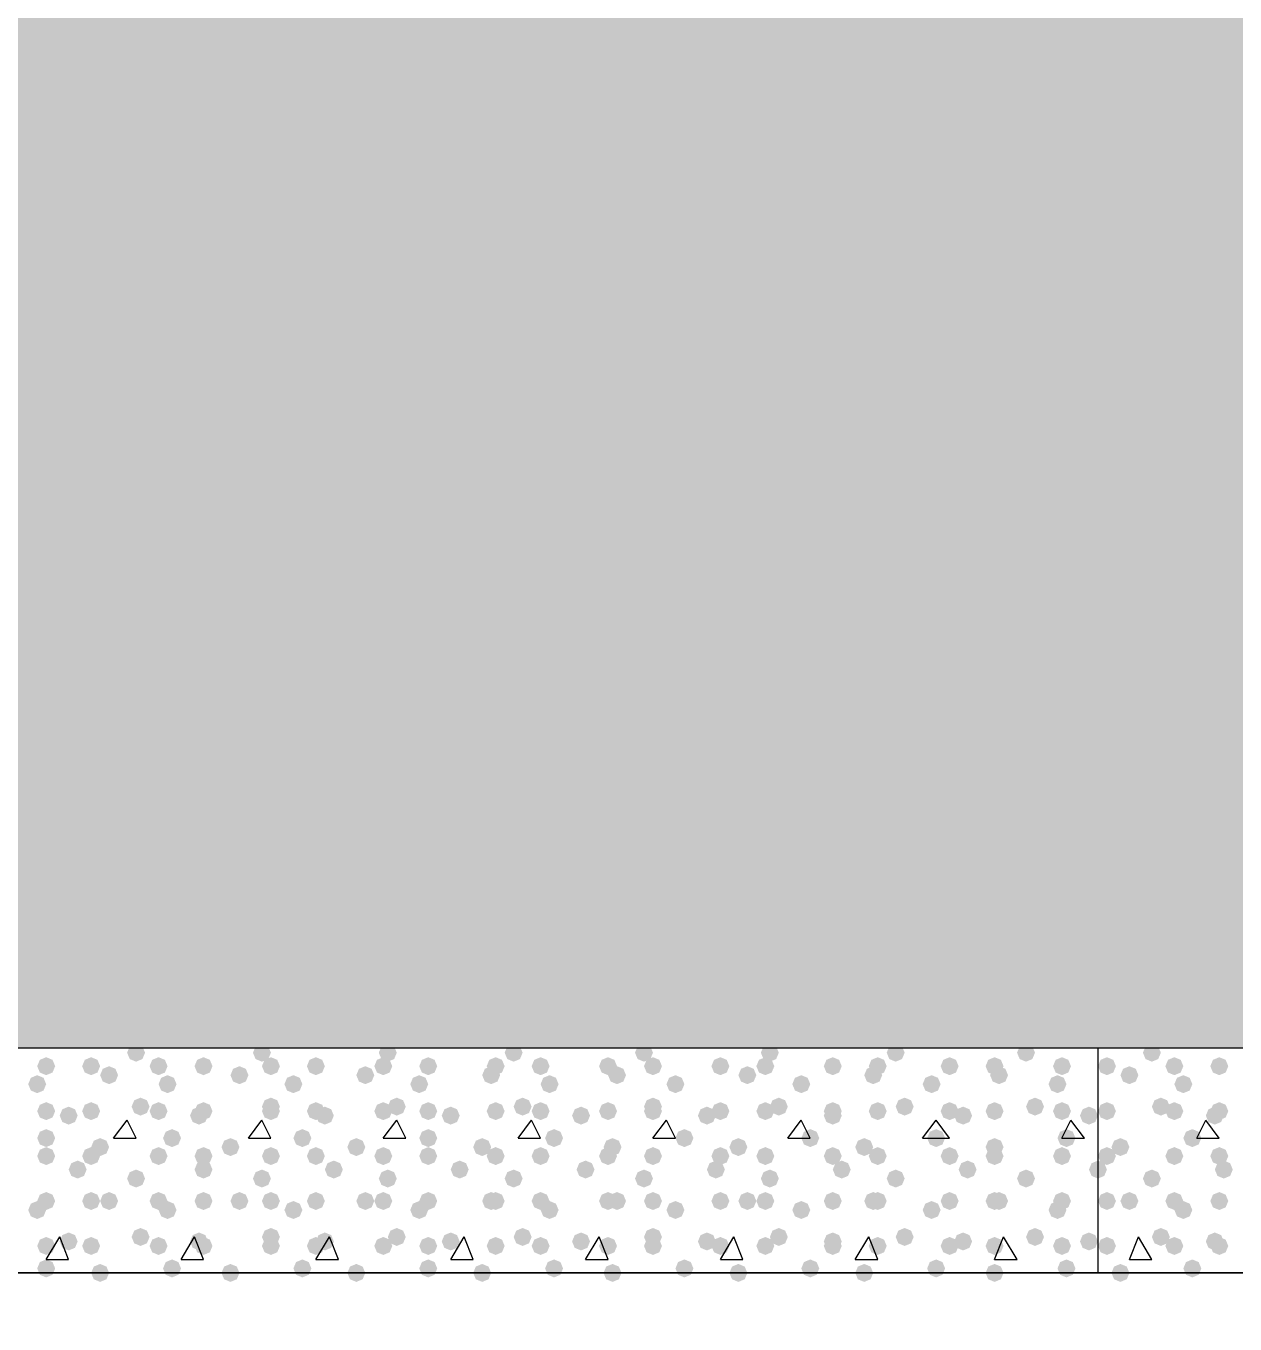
# Model space of a CAD drawing. Header units: millimetres. Extents: x 0 to 420, y 0 to 297.
# Drawn here: x 100.05 to 111.44, y 181.21 to 193.44 of the extents above; entities that cross this region are included whole.
import ezdxf

# ---------------------------------------------------------------- set-up
doc = ezdxf.new("R2010")
doc.units = ezdxf.units.MM
doc.layers.get('0').update_dxf_attribs({"linetype": 'CONTINUOUS'})

msp = doc.modelspace()

# ---------------------------------------------------------------- hatches: boundary and pattern name
at = {"true_color": 0x000008}
h = msp.add_hatch(color=0, dxfattribs=at)
h.paths.add_polyline_path([(194.902667, 202.861333), (33.528, 202.861333), (194.902667, 183.811333)], flags=0)
h.paths.add_polyline_path([(33.528, 202.861333), (194.902667, 183.811333), (33.528, 183.811333)], flags=0)
for points in [[(101.176667, 183.769), (101.151796, 183.709204), (101.092, 183.684333), (101.032204, 183.709204), (101.007333, 183.769), (101.032204, 183.828796), (101.092, 183.853667), (101.151796, 183.828796)], [(102.362, 183.769), (102.337129, 183.709204), (102.277333, 183.684333), (102.217538, 183.709204), (102.192667, 183.769), (102.217537, 183.828796), (102.277333, 183.853667), (102.337129, 183.828796)], [(103.547333, 183.769), (103.522463, 183.709204), (103.462667, 183.684333), (103.402871, 183.709204), (103.378, 183.769), (103.402871, 183.828796), (103.462667, 183.853667), (103.522462, 183.828796)], [(104.732667, 183.769), (104.707796, 183.709204), (104.648, 183.684333), (104.588204, 183.709204), (104.563333, 183.769), (104.588204, 183.828796), (104.648, 183.853667), (104.707796, 183.828796)], [(105.960333, 183.769), (105.935463, 183.709204), (105.875667, 183.684333), (105.815871, 183.709204), (105.791, 183.769), (105.815871, 183.828796), (105.875667, 183.853667), (105.935462, 183.828796)], [(107.145667, 183.769), (107.120796, 183.709204), (107.061, 183.684333), (107.001204, 183.709204), (106.976333, 183.769), (107.001204, 183.828796), (107.061, 183.853667), (107.120796, 183.828796)], [(108.331, 183.769), (108.306129, 183.709204), (108.246333, 183.684333), (108.186537, 183.709204), (108.161667, 183.769), (108.186537, 183.828796), (108.246333, 183.853667), (108.306129, 183.828796)], [(109.558667, 183.769), (109.533796, 183.709204), (109.474, 183.684333), (109.414204, 183.709204), (109.389333, 183.769), (109.414204, 183.828796), (109.474, 183.853667), (109.533796, 183.828796)], [(100.33, 183.642), (100.305129, 183.582204), (100.245333, 183.557333), (100.185538, 183.582204), (100.160667, 183.642), (100.185537, 183.701796), (100.245333, 183.726667), (100.305129, 183.701796)], [(100.753333, 183.642), (100.728463, 183.582204), (100.668667, 183.557333), (100.608871, 183.582204), (100.584, 183.642), (100.608871, 183.701796), (100.668667, 183.726667), (100.728462, 183.701796)], [(101.388333, 183.642), (101.363463, 183.582204), (101.303667, 183.557333), (101.243871, 183.582204), (101.219, 183.642), (101.243871, 183.701796), (101.303667, 183.726667), (101.363462, 183.701796)], [(101.811667, 183.642), (101.786796, 183.582204), (101.727, 183.557333), (101.667204, 183.582204), (101.642333, 183.642), (101.667204, 183.701796), (101.727, 183.726667), (101.786796, 183.701796)], [(102.446667, 183.642), (102.421796, 183.582204), (102.362, 183.557333), (102.302204, 183.582204), (102.277333, 183.642), (102.302204, 183.701796), (102.362, 183.726667), (102.421796, 183.701796)], [(102.87, 183.642), (102.845129, 183.582204), (102.785333, 183.557333), (102.725538, 183.582204), (102.700667, 183.642), (102.725537, 183.701796), (102.785333, 183.726667), (102.845129, 183.701796)], [(103.505, 183.642), (103.480129, 183.582204), (103.420333, 183.557333), (103.360538, 183.582204), (103.335667, 183.642), (103.360537, 183.701796), (103.420333, 183.726667), (103.480129, 183.701796)], [(103.928333, 183.642), (103.903463, 183.582204), (103.843667, 183.557333), (103.783871, 183.582204), (103.759, 183.642), (103.783871, 183.701796), (103.843667, 183.726667), (103.903462, 183.701796)], [(104.563333, 183.642), (104.538463, 183.582204), (104.478667, 183.557333), (104.418871, 183.582204), (104.394, 183.642), (104.418871, 183.701796), (104.478667, 183.726667), (104.538462, 183.701796)], [(104.986667, 183.642), (104.961796, 183.582204), (104.902, 183.557333), (104.842204, 183.582204), (104.817333, 183.642), (104.842204, 183.701796), (104.902, 183.726667), (104.961796, 183.701796)], [(105.621667, 183.642), (105.596796, 183.582204), (105.537, 183.557333), (105.477204, 183.582204), (105.452333, 183.642), (105.477204, 183.701796), (105.537, 183.726667), (105.596796, 183.701796)], [(106.045, 183.642), (106.020129, 183.582204), (105.960333, 183.557333), (105.900538, 183.582204), (105.875667, 183.642), (105.900537, 183.701796), (105.960333, 183.726667), (106.020129, 183.701796)], [(106.68, 183.642), (106.655129, 183.582204), (106.595333, 183.557333), (106.535538, 183.582204), (106.510667, 183.642), (106.535537, 183.701796), (106.595333, 183.726667), (106.655129, 183.701796)], [(107.103333, 183.642), (107.078463, 183.582204), (107.018667, 183.557333), (106.958871, 183.582204), (106.934, 183.642), (106.958871, 183.701796), (107.018667, 183.726667), (107.078462, 183.701796)], [(107.738333, 183.642), (107.713463, 183.582204), (107.653667, 183.557333), (107.593871, 183.582204), (107.569, 183.642), (107.593871, 183.701796), (107.653667, 183.726667), (107.713462, 183.701796)], [(108.161667, 183.642), (108.136796, 183.582204), (108.077, 183.557333), (108.017204, 183.582204), (107.992333, 183.642), (108.017204, 183.701796), (108.077, 183.726667), (108.136796, 183.701796)], [(108.839, 183.642), (108.814129, 183.582204), (108.754333, 183.557333), (108.694538, 183.582204), (108.669667, 183.642), (108.694537, 183.701796), (108.754333, 183.726667), (108.814129, 183.701796)], [(109.262333, 183.642), (109.237463, 183.582204), (109.177667, 183.557333), (109.117871, 183.582204), (109.093, 183.642), (109.117871, 183.701796), (109.177667, 183.726667), (109.237462, 183.701796)], [(109.897333, 183.642), (109.872463, 183.582204), (109.812667, 183.557333), (109.752871, 183.582204), (109.728, 183.642), (109.752871, 183.701796), (109.812667, 183.726667), (109.872462, 183.701796)], [(100.245333, 183.472667), (100.220463, 183.412871), (100.160667, 183.388), (100.100871, 183.412871), (100.076, 183.472667), (100.100871, 183.532462), (100.160667, 183.557333), (100.220462, 183.532463)], [(100.922667, 183.557333), (100.897796, 183.497537), (100.838, 183.472667), (100.778204, 183.497537), (100.753333, 183.557333), (100.778204, 183.617129), (100.838, 183.642), (100.897796, 183.617129)], [(101.473, 183.472667), (101.448129, 183.412871), (101.388333, 183.388), (101.328538, 183.412871), (101.303667, 183.472667), (101.328537, 183.532462), (101.388333, 183.557333), (101.448129, 183.532463)], [(102.150333, 183.557333), (102.125463, 183.497537), (102.065667, 183.472667), (102.005871, 183.497537), (101.981, 183.557333), (102.005871, 183.617129), (102.065667, 183.642), (102.125462, 183.617129)], [(102.658333, 183.472667), (102.633463, 183.412871), (102.573667, 183.388), (102.513871, 183.412871), (102.489, 183.472667), (102.513871, 183.532462), (102.573667, 183.557333), (102.633462, 183.532463)], [(103.335667, 183.557333), (103.310796, 183.497537), (103.251, 183.472667), (103.191204, 183.497537), (103.166333, 183.557333), (103.191204, 183.617129), (103.251, 183.642), (103.310796, 183.617129)], [(103.843667, 183.472667), (103.818796, 183.412871), (103.759, 183.388), (103.699204, 183.412871), (103.674333, 183.472667), (103.699204, 183.532462), (103.759, 183.557333), (103.818796, 183.532463)], [(104.521, 183.557333), (104.496129, 183.497537), (104.436333, 183.472667), (104.376537, 183.497537), (104.351667, 183.557333), (104.376537, 183.617129), (104.436333, 183.642), (104.496129, 183.617129)], [(105.071333, 183.472667), (105.046462, 183.412871), (104.986667, 183.388), (104.926871, 183.412871), (104.902, 183.472667), (104.926871, 183.532462), (104.986667, 183.557333), (105.046462, 183.532463)], [(105.706333, 183.557333), (105.681462, 183.497537), (105.621667, 183.472667), (105.561871, 183.497537), (105.537, 183.557333), (105.561871, 183.617129), (105.621667, 183.642), (105.681462, 183.617129)], [(106.256667, 183.472667), (106.231796, 183.412871), (106.172, 183.388), (106.112204, 183.412871), (106.087333, 183.472667), (106.112204, 183.532462), (106.172, 183.557333), (106.231796, 183.532463)], [(106.934, 183.557333), (106.909129, 183.497537), (106.849333, 183.472667), (106.789538, 183.497537), (106.764667, 183.557333), (106.789537, 183.617129), (106.849333, 183.642), (106.909129, 183.617129)], [(107.442, 183.472667), (107.417129, 183.412871), (107.357333, 183.388), (107.297538, 183.412871), (107.272667, 183.472667), (107.297537, 183.532462), (107.357333, 183.557333), (107.417129, 183.532463)], [(108.119333, 183.557333), (108.094462, 183.497537), (108.034667, 183.472667), (107.974871, 183.497537), (107.95, 183.557333), (107.974871, 183.617129), (108.034667, 183.642), (108.094462, 183.617129)], [(108.669667, 183.472667), (108.644796, 183.412871), (108.585, 183.388), (108.525204, 183.412871), (108.500333, 183.472667), (108.525204, 183.532462), (108.585, 183.557333), (108.644796, 183.532463)], [(109.304667, 183.557333), (109.279796, 183.497537), (109.22, 183.472667), (109.160204, 183.497537), (109.135333, 183.557333), (109.160204, 183.617129), (109.22, 183.642), (109.279796, 183.617129)], [(109.855, 183.472667), (109.830129, 183.412871), (109.770333, 183.388), (109.710538, 183.412871), (109.685667, 183.472667), (109.710537, 183.532462), (109.770333, 183.557333), (109.830129, 183.532463)], [(100.33, 183.218667), (100.305129, 183.158871), (100.245333, 183.134), (100.185538, 183.158871), (100.160667, 183.218667), (100.185537, 183.278462), (100.245333, 183.303333), (100.305129, 183.278463)], [(100.753333, 183.218667), (100.728463, 183.158871), (100.668667, 183.134), (100.608871, 183.158871), (100.584, 183.218667), (100.608871, 183.278462), (100.668667, 183.303333), (100.728462, 183.278463)], [(101.219, 183.261), (101.194129, 183.201204), (101.134333, 183.176333), (101.074538, 183.201204), (101.049667, 183.261), (101.074537, 183.320796), (101.134333, 183.345667), (101.194129, 183.320796)], [(101.388333, 183.218667), (101.363463, 183.158871), (101.303667, 183.134), (101.243871, 183.158871), (101.219, 183.218667), (101.243871, 183.278462), (101.303667, 183.303333), (101.363462, 183.278463)], [(101.811667, 183.218667), (101.786796, 183.158871), (101.727, 183.134), (101.667204, 183.158871), (101.642333, 183.218667), (101.667204, 183.278462), (101.727, 183.303333), (101.786796, 183.278463)], [(102.446667, 183.261), (102.421796, 183.201204), (102.362, 183.176333), (102.302204, 183.201204), (102.277333, 183.261), (102.302204, 183.320796), (102.362, 183.345667), (102.421796, 183.320796)], [(102.446667, 183.218667), (102.421796, 183.158871), (102.362, 183.134), (102.302204, 183.158871), (102.277333, 183.218667), (102.302204, 183.278462), (102.362, 183.303333), (102.421796, 183.278463)], [(102.87, 183.218667), (102.845129, 183.158871), (102.785333, 183.134), (102.725538, 183.158871), (102.700667, 183.218667), (102.725537, 183.278462), (102.785333, 183.303333), (102.845129, 183.278463)], [(103.505, 183.218667), (103.480129, 183.158871), (103.420333, 183.134), (103.360538, 183.158871), (103.335667, 183.218667), (103.360537, 183.278462), (103.420333, 183.303333), (103.480129, 183.278463)], [(103.632, 183.261), (103.607129, 183.201204), (103.547333, 183.176333), (103.487538, 183.201204), (103.462667, 183.261), (103.487537, 183.320796), (103.547333, 183.345667), (103.607129, 183.320796)], [(103.928333, 183.218667), (103.903463, 183.158871), (103.843667, 183.134), (103.783871, 183.158871), (103.759, 183.218667), (103.783871, 183.278462), (103.843667, 183.303333), (103.903462, 183.278463)], [(104.563333, 183.218667), (104.538463, 183.158871), (104.478667, 183.134), (104.418871, 183.158871), (104.394, 183.218667), (104.418871, 183.278462), (104.478667, 183.303333), (104.538462, 183.278463)], [(104.817333, 183.261), (104.792463, 183.201204), (104.732667, 183.176333), (104.672871, 183.201204), (104.648, 183.261), (104.672871, 183.320796), (104.732667, 183.345667), (104.792462, 183.320796)], [(104.986667, 183.218667), (104.961796, 183.158871), (104.902, 183.134), (104.842204, 183.158871), (104.817333, 183.218667), (104.842204, 183.278462), (104.902, 183.303333), (104.961796, 183.278463)], [(105.621667, 183.218667), (105.596796, 183.158871), (105.537, 183.134), (105.477204, 183.158871), (105.452333, 183.218667), (105.477204, 183.278462), (105.537, 183.303333), (105.596796, 183.278463)], [(106.045, 183.261), (106.020129, 183.201204), (105.960333, 183.176333), (105.900538, 183.201204), (105.875667, 183.261), (105.900537, 183.320796), (105.960333, 183.345667), (106.020129, 183.320796)], [(106.045, 183.218667), (106.020129, 183.158871), (105.960333, 183.134), (105.900538, 183.158871), (105.875667, 183.218667), (105.900537, 183.278462), (105.960333, 183.303333), (106.020129, 183.278463)], [(106.68, 183.218667), (106.655129, 183.158871), (106.595333, 183.134), (106.535538, 183.158871), (106.510667, 183.218667), (106.535537, 183.278462), (106.595333, 183.303333), (106.655129, 183.278463)], [(107.103333, 183.218667), (107.078463, 183.158871), (107.018667, 183.134), (106.958871, 183.158871), (106.934, 183.218667), (106.958871, 183.278462), (107.018667, 183.303333), (107.078462, 183.278463)], [(107.230333, 183.261), (107.205463, 183.201204), (107.145667, 183.176333), (107.085871, 183.201204), (107.061, 183.261), (107.085871, 183.320796), (107.145667, 183.345667), (107.205462, 183.320796)], [(107.738333, 183.218667), (107.713463, 183.158871), (107.653667, 183.134), (107.593871, 183.158871), (107.569, 183.218667), (107.593871, 183.278462), (107.653667, 183.303333), (107.713462, 183.278463)], [(108.161667, 183.218667), (108.136796, 183.158871), (108.077, 183.134), (108.017204, 183.158871), (107.992333, 183.218667), (108.017204, 183.278462), (108.077, 183.303333), (108.136796, 183.278463)], [(108.415667, 183.261), (108.390796, 183.201204), (108.331, 183.176333), (108.271204, 183.201204), (108.246333, 183.261), (108.271204, 183.320796), (108.331, 183.345667), (108.390796, 183.320796)], [(108.839, 183.218667), (108.814129, 183.158871), (108.754333, 183.134), (108.694538, 183.158871), (108.669667, 183.218667), (108.694537, 183.278462), (108.754333, 183.303333), (108.814129, 183.278463)], [(109.262333, 183.218667), (109.237463, 183.158871), (109.177667, 183.134), (109.117871, 183.158871), (109.093, 183.218667), (109.117871, 183.278462), (109.177667, 183.303333), (109.237462, 183.278463)], [(109.643333, 183.261), (109.618463, 183.201204), (109.558667, 183.176333), (109.498871, 183.201204), (109.474, 183.261), (109.498871, 183.320796), (109.558667, 183.345667), (109.618462, 183.320796)], [(109.897333, 183.218667), (109.872463, 183.158871), (109.812667, 183.134), (109.752871, 183.158871), (109.728, 183.218667), (109.752871, 183.278462), (109.812667, 183.303333), (109.872462, 183.278463)], [(100.541667, 183.176333), (100.516796, 183.116537), (100.457, 183.091667), (100.397204, 183.116537), (100.372333, 183.176333), (100.397204, 183.236129), (100.457, 183.261), (100.516796, 183.236129)], [(101.769333, 183.176333), (101.744462, 183.116537), (101.684667, 183.091667), (101.624871, 183.116537), (101.6, 183.176333), (101.624871, 183.236129), (101.684667, 183.261), (101.744462, 183.236129)], [(102.954667, 183.176333), (102.929796, 183.116537), (102.87, 183.091667), (102.810204, 183.116537), (102.785333, 183.176333), (102.810204, 183.236129), (102.87, 183.261), (102.929796, 183.236129)], [(104.14, 183.176333), (104.115129, 183.116537), (104.055333, 183.091667), (103.995538, 183.116537), (103.970667, 183.176333), (103.995537, 183.236129), (104.055333, 183.261), (104.115129, 183.236129)], [(105.367667, 183.176333), (105.342796, 183.116537), (105.283, 183.091667), (105.223204, 183.116537), (105.198333, 183.176333), (105.223204, 183.236129), (105.283, 183.261), (105.342796, 183.236129)], [(106.553, 183.176333), (106.528129, 183.116537), (106.468333, 183.091667), (106.408537, 183.116537), (106.383667, 183.176333), (106.408537, 183.236129), (106.468333, 183.261), (106.528129, 183.236129)], [(107.738333, 183.176333), (107.713463, 183.116537), (107.653667, 183.091667), (107.593871, 183.116537), (107.569, 183.176333), (107.593871, 183.236129), (107.653667, 183.261), (107.713462, 183.236129)], [(108.966, 183.176333), (108.941129, 183.116537), (108.881333, 183.091667), (108.821537, 183.116537), (108.796667, 183.176333), (108.821537, 183.236129), (108.881333, 183.261), (108.941129, 183.236129)], [(110.151333, 183.176333), (110.126462, 183.116537), (110.066667, 183.091667), (110.006871, 183.116537), (109.982, 183.176333), (110.006871, 183.236129), (110.066667, 183.261), (110.126462, 183.236129)], [(100.33, 182.964667), (100.305129, 182.904871), (100.245333, 182.88), (100.185538, 182.904871), (100.160667, 182.964667), (100.185537, 183.024462), (100.245333, 183.049333), (100.305129, 183.024463)], [(101.515333, 182.964667), (101.490463, 182.904871), (101.430667, 182.88), (101.370871, 182.904871), (101.346, 182.964667), (101.370871, 183.024462), (101.430667, 183.049333), (101.490462, 183.024463)], [(102.743, 182.964667), (102.718129, 182.904871), (102.658333, 182.88), (102.598537, 182.904871), (102.573667, 182.964667), (102.598537, 183.024462), (102.658333, 183.049333), (102.718129, 183.024463)], [(103.928333, 182.964667), (103.903463, 182.904871), (103.843667, 182.88), (103.783871, 182.904871), (103.759, 182.964667), (103.783871, 183.024462), (103.843667, 183.049333), (103.903462, 183.024463)], [(105.113667, 182.964667), (105.088796, 182.904871), (105.029, 182.88), (104.969204, 182.904871), (104.944333, 182.964667), (104.969204, 183.024462), (105.029, 183.049333), (105.088796, 183.024463)], [(106.341333, 182.964667), (106.316463, 182.904871), (106.256667, 182.88), (106.196871, 182.904871), (106.172, 182.964667), (106.196871, 183.024462), (106.256667, 183.049333), (106.316462, 183.024463)], [(107.526667, 182.964667), (107.501796, 182.904871), (107.442, 182.88), (107.382204, 182.904871), (107.357333, 182.964667), (107.382204, 183.024462), (107.442, 183.049333), (107.501796, 183.024463)], [(108.712, 182.964667), (108.687129, 182.904871), (108.627333, 182.88), (108.567538, 182.904871), (108.542667, 182.964667), (108.567537, 183.024462), (108.627333, 183.049333), (108.687129, 183.024463)], [(109.939667, 182.964667), (109.914796, 182.904871), (109.855, 182.88), (109.795204, 182.904871), (109.770333, 182.964667), (109.795204, 183.024462), (109.855, 183.049333), (109.914796, 183.024463)], [(100.838, 182.88), (100.813129, 182.820204), (100.753333, 182.795333), (100.693537, 182.820204), (100.668667, 182.88), (100.693537, 182.939796), (100.753333, 182.964667), (100.813129, 182.939796)], [(102.065667, 182.88), (102.040796, 182.820204), (101.981, 182.795333), (101.921204, 182.820204), (101.896333, 182.88), (101.921204, 182.939796), (101.981, 182.964667), (102.040796, 182.939796)], [(103.251, 182.88), (103.226129, 182.820204), (103.166333, 182.795333), (103.106537, 182.820204), (103.081667, 182.88), (103.106537, 182.939796), (103.166333, 182.964667), (103.226129, 182.939796)], [(104.436333, 182.88), (104.411463, 182.820204), (104.351667, 182.795333), (104.291871, 182.820204), (104.267, 182.88), (104.291871, 182.939796), (104.351667, 182.964667), (104.411462, 182.939796)], [(105.664, 182.88), (105.639129, 182.820204), (105.579333, 182.795333), (105.519538, 182.820204), (105.494667, 182.88), (105.519537, 182.939796), (105.579333, 182.964667), (105.639129, 182.939796)], [(106.849333, 182.88), (106.824462, 182.820204), (106.764667, 182.795333), (106.704871, 182.820204), (106.68, 182.88), (106.704871, 182.939796), (106.764667, 182.964667), (106.824462, 182.939796)], [(108.034667, 182.88), (108.009796, 182.820204), (107.95, 182.795333), (107.890204, 182.820204), (107.865333, 182.88), (107.890204, 182.939796), (107.95, 182.964667), (108.009796, 182.939796)], [(109.262333, 182.88), (109.237463, 182.820204), (109.177667, 182.795333), (109.117871, 182.820204), (109.093, 182.88), (109.117871, 182.939796), (109.177667, 182.964667), (109.237462, 182.939796)], [(100.33, 182.795333), (100.305129, 182.735537), (100.245333, 182.710667), (100.185538, 182.735537), (100.160667, 182.795333), (100.185537, 182.855129), (100.245333, 182.88), (100.305129, 182.855129)], [(100.753333, 182.795333), (100.728463, 182.735537), (100.668667, 182.710667), (100.608871, 182.735537), (100.584, 182.795333), (100.608871, 182.855129), (100.668667, 182.88), (100.728462, 182.855129)], [(101.388333, 182.795333), (101.363463, 182.735537), (101.303667, 182.710667), (101.243871, 182.735537), (101.219, 182.795333), (101.243871, 182.855129), (101.303667, 182.88), (101.363462, 182.855129)], [(101.811667, 182.795333), (101.786796, 182.735537), (101.727, 182.710667), (101.667204, 182.735537), (101.642333, 182.795333), (101.667204, 182.855129), (101.727, 182.88), (101.786796, 182.855129)], [(102.446667, 182.795333), (102.421796, 182.735537), (102.362, 182.710667), (102.302204, 182.735537), (102.277333, 182.795333), (102.302204, 182.855129), (102.362, 182.88), (102.421796, 182.855129)], [(102.87, 182.795333), (102.845129, 182.735537), (102.785333, 182.710667), (102.725538, 182.735537), (102.700667, 182.795333), (102.725537, 182.855129), (102.785333, 182.88), (102.845129, 182.855129)], [(103.505, 182.795333), (103.480129, 182.735537), (103.420333, 182.710667), (103.360538, 182.735537), (103.335667, 182.795333), (103.360537, 182.855129), (103.420333, 182.88), (103.480129, 182.855129)], [(103.928333, 182.795333), (103.903463, 182.735537), (103.843667, 182.710667), (103.783871, 182.735537), (103.759, 182.795333), (103.783871, 182.855129), (103.843667, 182.88), (103.903462, 182.855129)], [(104.563333, 182.795333), (104.538463, 182.735537), (104.478667, 182.710667), (104.418871, 182.735537), (104.394, 182.795333), (104.418871, 182.855129), (104.478667, 182.88), (104.538462, 182.855129)], [(104.986667, 182.795333), (104.961796, 182.735537), (104.902, 182.710667), (104.842204, 182.735537), (104.817333, 182.795333), (104.842204, 182.855129), (104.902, 182.88), (104.961796, 182.855129)], [(105.621667, 182.795333), (105.596796, 182.735537), (105.537, 182.710667), (105.477204, 182.735537), (105.452333, 182.795333), (105.477204, 182.855129), (105.537, 182.88), (105.596796, 182.855129)], [(106.045, 182.795333), (106.020129, 182.735537), (105.960333, 182.710667), (105.900538, 182.735537), (105.875667, 182.795333), (105.900537, 182.855129), (105.960333, 182.88), (106.020129, 182.855129)], [(106.68, 182.795333), (106.655129, 182.735537), (106.595333, 182.710667), (106.535538, 182.735537), (106.510667, 182.795333), (106.535537, 182.855129), (106.595333, 182.88), (106.655129, 182.855129)], [(107.103333, 182.795333), (107.078463, 182.735537), (107.018667, 182.710667), (106.958871, 182.735537), (106.934, 182.795333), (106.958871, 182.855129), (107.018667, 182.88), (107.078462, 182.855129)], [(107.738333, 182.795333), (107.713463, 182.735537), (107.653667, 182.710667), (107.593871, 182.735537), (107.569, 182.795333), (107.593871, 182.855129), (107.653667, 182.88), (107.713462, 182.855129)], [(108.161667, 182.795333), (108.136796, 182.735537), (108.077, 182.710667), (108.017204, 182.735537), (107.992333, 182.795333), (108.017204, 182.855129), (108.077, 182.88), (108.136796, 182.855129)], [(108.839, 182.795333), (108.814129, 182.735537), (108.754333, 182.710667), (108.694538, 182.735537), (108.669667, 182.795333), (108.694537, 182.855129), (108.754333, 182.88), (108.814129, 182.855129)], [(109.262333, 182.795333), (109.237463, 182.735537), (109.177667, 182.710667), (109.117871, 182.735537), (109.093, 182.795333), (109.117871, 182.855129), (109.177667, 182.88), (109.237462, 182.855129)], [(109.897333, 182.795333), (109.872463, 182.735537), (109.812667, 182.710667), (109.752871, 182.735537), (109.728, 182.795333), (109.752871, 182.855129), (109.812667, 182.88), (109.872462, 182.855129)], [(100.626333, 182.668333), (100.601463, 182.608537), (100.541667, 182.583667), (100.481871, 182.608537), (100.457, 182.668333), (100.481871, 182.728129), (100.541667, 182.753), (100.601462, 182.728129)], [(101.811667, 182.668333), (101.786796, 182.608537), (101.727, 182.583667), (101.667204, 182.608537), (101.642333, 182.668333), (101.667204, 182.728129), (101.727, 182.753), (101.786796, 182.728129)], [(103.039333, 182.668333), (103.014462, 182.608537), (102.954667, 182.583667), (102.894871, 182.608537), (102.87, 182.668333), (102.894871, 182.728129), (102.954667, 182.753), (103.014462, 182.728129)], [(104.224667, 182.668333), (104.199796, 182.608537), (104.14, 182.583667), (104.080204, 182.608537), (104.055333, 182.668333), (104.080204, 182.728129), (104.14, 182.753), (104.199796, 182.728129)], [(105.41, 182.668333), (105.385129, 182.608537), (105.325333, 182.583667), (105.265538, 182.608537), (105.240667, 182.668333), (105.265537, 182.728129), (105.325333, 182.753), (105.385129, 182.728129)], [(106.637667, 182.668333), (106.612796, 182.608537), (106.553, 182.583667), (106.493204, 182.608537), (106.468333, 182.668333), (106.493204, 182.728129), (106.553, 182.753), (106.612796, 182.728129)], [(107.823, 182.668333), (107.798129, 182.608537), (107.738333, 182.583667), (107.678537, 182.608537), (107.653667, 182.668333), (107.678537, 182.728129), (107.738333, 182.753), (107.798129, 182.728129)], [(109.008333, 182.668333), (108.983463, 182.608537), (108.923667, 182.583667), (108.863871, 182.608537), (108.839, 182.668333), (108.863871, 182.728129), (108.923667, 182.753), (108.983462, 182.728129)], [(110.236, 182.668333), (110.211129, 182.608537), (110.151333, 182.583667), (110.091537, 182.608537), (110.066667, 182.668333), (110.091537, 182.728129), (110.151333, 182.753), (110.211129, 182.728129)], [(101.176667, 182.583667), (101.151796, 182.523871), (101.092, 182.499), (101.032204, 182.523871), (101.007333, 182.583667), (101.032204, 182.643462), (101.092, 182.668333), (101.151796, 182.643463)], [(102.362, 182.583667), (102.337129, 182.523871), (102.277333, 182.499), (102.217538, 182.523871), (102.192667, 182.583667), (102.217537, 182.643462), (102.277333, 182.668333), (102.337129, 182.643463)], [(103.547333, 182.583667), (103.522463, 182.523871), (103.462667, 182.499), (103.402871, 182.523871), (103.378, 182.583667), (103.402871, 182.643462), (103.462667, 182.668333), (103.522462, 182.643463)], [(104.732667, 182.583667), (104.707796, 182.523871), (104.648, 182.499), (104.588204, 182.523871), (104.563333, 182.583667), (104.588204, 182.643462), (104.648, 182.668333), (104.707796, 182.643463)], [(105.960333, 182.583667), (105.935463, 182.523871), (105.875667, 182.499), (105.815871, 182.523871), (105.791, 182.583667), (105.815871, 182.643462), (105.875667, 182.668333), (105.935462, 182.643463)], [(107.145667, 182.583667), (107.120796, 182.523871), (107.061, 182.499), (107.001204, 182.523871), (106.976333, 182.583667), (107.001204, 182.643462), (107.061, 182.668333), (107.120796, 182.643463)], [(108.331, 182.583667), (108.306129, 182.523871), (108.246333, 182.499), (108.186537, 182.523871), (108.161667, 182.583667), (108.186537, 182.643462), (108.246333, 182.668333), (108.306129, 182.643463)], [(109.558667, 182.583667), (109.533796, 182.523871), (109.474, 182.499), (109.414204, 182.523871), (109.389333, 182.583667), (109.414204, 182.643462), (109.474, 182.668333), (109.533796, 182.643463)], [(100.33, 182.372), (100.305129, 182.312204), (100.245333, 182.287333), (100.185538, 182.312204), (100.160667, 182.372), (100.185537, 182.431796), (100.245333, 182.456667), (100.305129, 182.431796)], [(100.753333, 182.372), (100.728463, 182.312204), (100.668667, 182.287333), (100.608871, 182.312204), (100.584, 182.372), (100.608871, 182.431796), (100.668667, 182.456667), (100.728462, 182.431796)], [(100.922667, 182.372), (100.897796, 182.312204), (100.838, 182.287333), (100.778204, 182.312204), (100.753333, 182.372), (100.778204, 182.431796), (100.838, 182.456667), (100.897796, 182.431796)], [(101.388333, 182.372), (101.363463, 182.312204), (101.303667, 182.287333), (101.243871, 182.312204), (101.219, 182.372), (101.243871, 182.431796), (101.303667, 182.456667), (101.363462, 182.431796)], [(101.811667, 182.372), (101.786796, 182.312204), (101.727, 182.287333), (101.667204, 182.312204), (101.642333, 182.372), (101.667204, 182.431796), (101.727, 182.456667), (101.786796, 182.431796)], [(102.150333, 182.372), (102.125463, 182.312204), (102.065667, 182.287333), (102.005871, 182.312204), (101.981, 182.372), (102.005871, 182.431796), (102.065667, 182.456667), (102.125462, 182.431796)], [(102.446667, 182.372), (102.421796, 182.312204), (102.362, 182.287333), (102.302204, 182.312204), (102.277333, 182.372), (102.302204, 182.431796), (102.362, 182.456667), (102.421796, 182.431796)], [(102.87, 182.372), (102.845129, 182.312204), (102.785333, 182.287333), (102.725538, 182.312204), (102.700667, 182.372), (102.725537, 182.431796), (102.785333, 182.456667), (102.845129, 182.431796)], [(103.335667, 182.372), (103.310796, 182.312204), (103.251, 182.287333), (103.191204, 182.312204), (103.166333, 182.372), (103.191204, 182.431796), (103.251, 182.456667), (103.310796, 182.431796)], [(103.505, 182.372), (103.480129, 182.312204), (103.420333, 182.287333), (103.360538, 182.312204), (103.335667, 182.372), (103.360537, 182.431796), (103.420333, 182.456667), (103.480129, 182.431796)], [(103.928333, 182.372), (103.903463, 182.312204), (103.843667, 182.287333), (103.783871, 182.312204), (103.759, 182.372), (103.783871, 182.431796), (103.843667, 182.456667), (103.903462, 182.431796)], [(104.521, 182.372), (104.496129, 182.312204), (104.436333, 182.287333), (104.376537, 182.312204), (104.351667, 182.372), (104.376537, 182.431796), (104.436333, 182.456667), (104.496129, 182.431796)], [(104.563333, 182.372), (104.538463, 182.312204), (104.478667, 182.287333), (104.418871, 182.312204), (104.394, 182.372), (104.418871, 182.431796), (104.478667, 182.456667), (104.538462, 182.431796)], [(104.986667, 182.372), (104.961796, 182.312204), (104.902, 182.287333), (104.842204, 182.312204), (104.817333, 182.372), (104.842204, 182.431796), (104.902, 182.456667), (104.961796, 182.431796)], [(105.621667, 182.372), (105.596796, 182.312204), (105.537, 182.287333), (105.477204, 182.312204), (105.452333, 182.372), (105.477204, 182.431796), (105.537, 182.456667), (105.596796, 182.431796)], [(105.706333, 182.372), (105.681462, 182.312204), (105.621667, 182.287333), (105.561871, 182.312204), (105.537, 182.372), (105.561871, 182.431796), (105.621667, 182.456667), (105.681462, 182.431796)], [(106.045, 182.372), (106.020129, 182.312204), (105.960333, 182.287333), (105.900538, 182.312204), (105.875667, 182.372), (105.900537, 182.431796), (105.960333, 182.456667), (106.020129, 182.431796)], [(106.68, 182.372), (106.655129, 182.312204), (106.595333, 182.287333), (106.535538, 182.312204), (106.510667, 182.372), (106.535537, 182.431796), (106.595333, 182.456667), (106.655129, 182.431796)], [(106.934, 182.372), (106.909129, 182.312204), (106.849333, 182.287333), (106.789538, 182.312204), (106.764667, 182.372), (106.789537, 182.431796), (106.849333, 182.456667), (106.909129, 182.431796)], [(107.103333, 182.372), (107.078463, 182.312204), (107.018667, 182.287333), (106.958871, 182.312204), (106.934, 182.372), (106.958871, 182.431796), (107.018667, 182.456667), (107.078462, 182.431796)], [(107.738333, 182.372), (107.713463, 182.312204), (107.653667, 182.287333), (107.593871, 182.312204), (107.569, 182.372), (107.593871, 182.431796), (107.653667, 182.456667), (107.713462, 182.431796)], [(108.119333, 182.372), (108.094462, 182.312204), (108.034667, 182.287333), (107.974871, 182.312204), (107.95, 182.372), (107.974871, 182.431796), (108.034667, 182.456667), (108.094462, 182.431796)], [(108.161667, 182.372), (108.136796, 182.312204), (108.077, 182.287333), (108.017204, 182.312204), (107.992333, 182.372), (108.017204, 182.431796), (108.077, 182.456667), (108.136796, 182.431796)], [(108.839, 182.372), (108.814129, 182.312204), (108.754333, 182.287333), (108.694538, 182.312204), (108.669667, 182.372), (108.694537, 182.431796), (108.754333, 182.456667), (108.814129, 182.431796)], [(109.262333, 182.372), (109.237463, 182.312204), (109.177667, 182.287333), (109.117871, 182.312204), (109.093, 182.372), (109.117871, 182.431796), (109.177667, 182.456667), (109.237462, 182.431796)], [(109.304667, 182.372), (109.279796, 182.312204), (109.22, 182.287333), (109.160204, 182.312204), (109.135333, 182.372), (109.160204, 182.431796), (109.22, 182.456667), (109.279796, 182.431796)], [(109.897333, 182.372), (109.872463, 182.312204), (109.812667, 182.287333), (109.752871, 182.312204), (109.728, 182.372), (109.752871, 182.431796), (109.812667, 182.456667), (109.872462, 182.431796)], [(100.245333, 182.287333), (100.220463, 182.227537), (100.160667, 182.202667), (100.100871, 182.227537), (100.076, 182.287333), (100.100871, 182.347129), (100.160667, 182.372), (100.220462, 182.347129)], [(101.473, 182.287333), (101.448129, 182.227537), (101.388333, 182.202667), (101.328538, 182.227537), (101.303667, 182.287333), (101.328537, 182.347129), (101.388333, 182.372), (101.448129, 182.347129)], [(102.658333, 182.287333), (102.633463, 182.227537), (102.573667, 182.202667), (102.513871, 182.227537), (102.489, 182.287333), (102.513871, 182.347129), (102.573667, 182.372), (102.633462, 182.347129)], [(103.843667, 182.287333), (103.818796, 182.227537), (103.759, 182.202667), (103.699204, 182.227537), (103.674333, 182.287333), (103.699204, 182.347129), (103.759, 182.372), (103.818796, 182.347129)], [(105.071333, 182.287333), (105.046462, 182.227537), (104.986667, 182.202667), (104.926871, 182.227537), (104.902, 182.287333), (104.926871, 182.347129), (104.986667, 182.372), (105.046462, 182.347129)], [(106.256667, 182.287333), (106.231796, 182.227537), (106.172, 182.202667), (106.112204, 182.227537), (106.087333, 182.287333), (106.112204, 182.347129), (106.172, 182.372), (106.231796, 182.347129)], [(107.442, 182.287333), (107.417129, 182.227537), (107.357333, 182.202667), (107.297538, 182.227537), (107.272667, 182.287333), (107.297537, 182.347129), (107.357333, 182.372), (107.417129, 182.347129)], [(108.669667, 182.287333), (108.644796, 182.227537), (108.585, 182.202667), (108.525204, 182.227537), (108.500333, 182.287333), (108.525204, 182.347129), (108.585, 182.372), (108.644796, 182.347129)], [(109.855, 182.287333), (109.830129, 182.227537), (109.770333, 182.202667), (109.710538, 182.227537), (109.685667, 182.287333), (109.710537, 182.347129), (109.770333, 182.372), (109.830129, 182.347129)], [(100.541667, 181.991), (100.516796, 181.931204), (100.457, 181.906333), (100.397204, 181.931204), (100.372333, 181.991), (100.397204, 182.050796), (100.457, 182.075667), (100.516796, 182.050796)], [(101.219, 182.033333), (101.194129, 181.973537), (101.134333, 181.948667), (101.074538, 181.973537), (101.049667, 182.033333), (101.074537, 182.093129), (101.134333, 182.118), (101.194129, 182.093129)], [(101.769333, 181.991), (101.744462, 181.931204), (101.684667, 181.906333), (101.624871, 181.931204), (101.6, 181.991), (101.624871, 182.050796), (101.684667, 182.075667), (101.744462, 182.050796)], [(102.446667, 182.033333), (102.421796, 181.973537), (102.362, 181.948667), (102.302204, 181.973537), (102.277333, 182.033333), (102.302204, 182.093129), (102.362, 182.118), (102.421796, 182.093129)], [(102.954667, 181.991), (102.929796, 181.931204), (102.87, 181.906333), (102.810204, 181.931204), (102.785333, 181.991), (102.810204, 182.050796), (102.87, 182.075667), (102.929796, 182.050796)], [(103.632, 182.033333), (103.607129, 181.973537), (103.547333, 181.948667), (103.487538, 181.973537), (103.462667, 182.033333), (103.487537, 182.093129), (103.547333, 182.118), (103.607129, 182.093129)], [(104.14, 181.991), (104.115129, 181.931204), (104.055333, 181.906333), (103.995538, 181.931204), (103.970667, 181.991), (103.995537, 182.050796), (104.055333, 182.075667), (104.115129, 182.050796)], [(104.817333, 182.033333), (104.792463, 181.973537), (104.732667, 181.948667), (104.672871, 181.973537), (104.648, 182.033333), (104.672871, 182.093129), (104.732667, 182.118), (104.792462, 182.093129)], [(105.367667, 181.991), (105.342796, 181.931204), (105.283, 181.906333), (105.223204, 181.931204), (105.198333, 181.991), (105.223204, 182.050796), (105.283, 182.075667), (105.342796, 182.050796)], [(106.045, 182.033333), (106.020129, 181.973537), (105.960333, 181.948667), (105.900538, 181.973537), (105.875667, 182.033333), (105.900537, 182.093129), (105.960333, 182.118), (106.020129, 182.093129)], [(106.553, 181.991), (106.528129, 181.931204), (106.468333, 181.906333), (106.408537, 181.931204), (106.383667, 181.991), (106.408537, 182.050796), (106.468333, 182.075667), (106.528129, 182.050796)], [(107.230333, 182.033333), (107.205463, 181.973537), (107.145667, 181.948667), (107.085871, 181.973537), (107.061, 182.033333), (107.085871, 182.093129), (107.145667, 182.118), (107.205462, 182.093129)], [(107.738333, 181.991), (107.713463, 181.931204), (107.653667, 181.906333), (107.593871, 181.931204), (107.569, 181.991), (107.593871, 182.050796), (107.653667, 182.075667), (107.713462, 182.050796)], [(108.415667, 182.033333), (108.390796, 181.973537), (108.331, 181.948667), (108.271204, 181.973537), (108.246333, 182.033333), (108.271204, 182.093129), (108.331, 182.118), (108.390796, 182.093129)], [(108.966, 181.991), (108.941129, 181.931204), (108.881333, 181.906333), (108.821537, 181.931204), (108.796667, 181.991), (108.821537, 182.050796), (108.881333, 182.075667), (108.941129, 182.050796)], [(109.643333, 182.033333), (109.618463, 181.973537), (109.558667, 181.948667), (109.498871, 181.973537), (109.474, 182.033333), (109.498871, 182.093129), (109.558667, 182.118), (109.618462, 182.093129)], [(110.151333, 181.991), (110.126462, 181.931204), (110.066667, 181.906333), (110.006871, 181.931204), (109.982, 181.991), (110.006871, 182.050796), (110.066667, 182.075667), (110.126462, 182.050796)], [(100.33, 181.948667), (100.305129, 181.888871), (100.245333, 181.864), (100.185538, 181.888871), (100.160667, 181.948667), (100.185537, 182.008462), (100.245333, 182.033333), (100.305129, 182.008463)], [(100.753333, 181.948667), (100.728463, 181.888871), (100.668667, 181.864), (100.608871, 181.888871), (100.584, 181.948667), (100.608871, 182.008462), (100.668667, 182.033333), (100.728462, 182.008463)], [(101.388333, 181.948667), (101.363463, 181.888871), (101.303667, 181.864), (101.243871, 181.888871), (101.219, 181.948667), (101.243871, 182.008462), (101.303667, 182.033333), (101.363462, 182.008463)], [(101.811667, 181.948667), (101.786796, 181.888871), (101.727, 181.864), (101.667204, 181.888871), (101.642333, 181.948667), (101.667204, 182.008462), (101.727, 182.033333), (101.786796, 182.008463)], [(102.446667, 181.948667), (102.421796, 181.888871), (102.362, 181.864), (102.302204, 181.888871), (102.277333, 181.948667), (102.302204, 182.008462), (102.362, 182.033333), (102.421796, 182.008463)], [(102.87, 181.948667), (102.845129, 181.888871), (102.785333, 181.864), (102.725538, 181.888871), (102.700667, 181.948667), (102.725537, 182.008462), (102.785333, 182.033333), (102.845129, 182.008463)], [(103.505, 181.948667), (103.480129, 181.888871), (103.420333, 181.864), (103.360538, 181.888871), (103.335667, 181.948667), (103.360537, 182.008462), (103.420333, 182.033333), (103.480129, 182.008463)], [(103.928333, 181.948667), (103.903463, 181.888871), (103.843667, 181.864), (103.783871, 181.888871), (103.759, 181.948667), (103.783871, 182.008462), (103.843667, 182.033333), (103.903462, 182.008463)], [(104.563333, 181.948667), (104.538463, 181.888871), (104.478667, 181.864), (104.418871, 181.888871), (104.394, 181.948667), (104.418871, 182.008462), (104.478667, 182.033333), (104.538462, 182.008463)], [(104.986667, 181.948667), (104.961796, 181.888871), (104.902, 181.864), (104.842204, 181.888871), (104.817333, 181.948667), (104.842204, 182.008462), (104.902, 182.033333), (104.961796, 182.008463)], [(105.621667, 181.948667), (105.596796, 181.888871), (105.537, 181.864), (105.477204, 181.888871), (105.452333, 181.948667), (105.477204, 182.008462), (105.537, 182.033333), (105.596796, 182.008463)], [(106.045, 181.948667), (106.020129, 181.888871), (105.960333, 181.864), (105.900538, 181.888871), (105.875667, 181.948667), (105.900537, 182.008462), (105.960333, 182.033333), (106.020129, 182.008463)], [(106.68, 181.948667), (106.655129, 181.888871), (106.595333, 181.864), (106.535538, 181.888871), (106.510667, 181.948667), (106.535537, 182.008462), (106.595333, 182.033333), (106.655129, 182.008463)], [(107.103333, 181.948667), (107.078463, 181.888871), (107.018667, 181.864), (106.958871, 181.888871), (106.934, 181.948667), (106.958871, 182.008462), (107.018667, 182.033333), (107.078462, 182.008463)], [(107.738333, 181.948667), (107.713463, 181.888871), (107.653667, 181.864), (107.593871, 181.888871), (107.569, 181.948667), (107.593871, 182.008462), (107.653667, 182.033333), (107.713462, 182.008463)], [(108.161667, 181.948667), (108.136796, 181.888871), (108.077, 181.864), (108.017204, 181.888871), (107.992333, 181.948667), (108.017204, 182.008462), (108.077, 182.033333), (108.136796, 182.008463)], [(108.839, 181.948667), (108.814129, 181.888871), (108.754333, 181.864), (108.694538, 181.888871), (108.669667, 181.948667), (108.694537, 182.008462), (108.754333, 182.033333), (108.814129, 182.008463)], [(109.262333, 181.948667), (109.237463, 181.888871), (109.177667, 181.864), (109.117871, 181.888871), (109.093, 181.948667), (109.117871, 182.008462), (109.177667, 182.033333), (109.237462, 182.008463)], [(109.897333, 181.948667), (109.872463, 181.888871), (109.812667, 181.864), (109.752871, 181.888871), (109.728, 181.948667), (109.752871, 182.008462), (109.812667, 182.033333), (109.872462, 182.008463)], [(100.33, 181.737), (100.305129, 181.677204), (100.245333, 181.652333), (100.185538, 181.677204), (100.160667, 181.737), (100.185537, 181.796796), (100.245333, 181.821667), (100.305129, 181.796796)], [(101.515333, 181.737), (101.490463, 181.677204), (101.430667, 181.652333), (101.370871, 181.677204), (101.346, 181.737), (101.370871, 181.796796), (101.430667, 181.821667), (101.490462, 181.796796)], [(102.743, 181.737), (102.718129, 181.677204), (102.658333, 181.652333), (102.598537, 181.677204), (102.573667, 181.737), (102.598537, 181.796796), (102.658333, 181.821667), (102.718129, 181.796796)], [(103.928333, 181.737), (103.903463, 181.677204), (103.843667, 181.652333), (103.783871, 181.677204), (103.759, 181.737), (103.783871, 181.796796), (103.843667, 181.821667), (103.903462, 181.796796)], [(105.113667, 181.737), (105.088796, 181.677204), (105.029, 181.652333), (104.969204, 181.677204), (104.944333, 181.737), (104.969204, 181.796796), (105.029, 181.821667), (105.088796, 181.796796)], [(106.341333, 181.737), (106.316463, 181.677204), (106.256667, 181.652333), (106.196871, 181.677204), (106.172, 181.737), (106.196871, 181.796796), (106.256667, 181.821667), (106.316462, 181.796796)], [(107.526667, 181.737), (107.501796, 181.677204), (107.442, 181.652333), (107.382204, 181.677204), (107.357333, 181.737), (107.382204, 181.796796), (107.442, 181.821667), (107.501796, 181.796796)], [(108.712, 181.737), (108.687129, 181.677204), (108.627333, 181.652333), (108.567538, 181.677204), (108.542667, 181.737), (108.567537, 181.796796), (108.627333, 181.821667), (108.687129, 181.796796)], [(109.939667, 181.737), (109.914796, 181.677204), (109.855, 181.652333), (109.795204, 181.677204), (109.770333, 181.737), (109.795204, 181.796796), (109.855, 181.821667), (109.914796, 181.796796)], [(100.838, 181.694667), (100.813129, 181.634871), (100.753333, 181.61), (100.693537, 181.634871), (100.668667, 181.694667), (100.693537, 181.754462), (100.753333, 181.779333), (100.813129, 181.754463)], [(102.065667, 181.694667), (102.040796, 181.634871), (101.981, 181.61), (101.921204, 181.634871), (101.896333, 181.694667), (101.921204, 181.754462), (101.981, 181.779333), (102.040796, 181.754463)], [(103.251, 181.694667), (103.226129, 181.634871), (103.166333, 181.61), (103.106537, 181.634871), (103.081667, 181.694667), (103.106537, 181.754462), (103.166333, 181.779333), (103.226129, 181.754463)], [(104.436333, 181.694667), (104.411463, 181.634871), (104.351667, 181.61), (104.291871, 181.634871), (104.267, 181.694667), (104.291871, 181.754462), (104.351667, 181.779333), (104.411462, 181.754463)], [(105.664, 181.694667), (105.639129, 181.634871), (105.579333, 181.61), (105.519538, 181.634871), (105.494667, 181.694667), (105.519537, 181.754462), (105.579333, 181.779333), (105.639129, 181.754463)], [(106.849333, 181.694667), (106.824462, 181.634871), (106.764667, 181.61), (106.704871, 181.634871), (106.68, 181.694667), (106.704871, 181.754462), (106.764667, 181.779333), (106.824462, 181.754463)], [(108.034667, 181.694667), (108.009796, 181.634871), (107.95, 181.61), (107.890204, 181.634871), (107.865333, 181.694667), (107.890204, 181.754462), (107.95, 181.779333), (108.009796, 181.754463)], [(109.262333, 181.694667), (109.237463, 181.634871), (109.177667, 181.61), (109.117871, 181.634871), (109.093, 181.694667), (109.117871, 181.754462), (109.177667, 181.779333), (109.237462, 181.754463)]]:
    msp.add_hatch(color=0, dxfattribs=at).paths.add_polyline_path(points, flags=0)
at = {"true_color": 0x000007}
for points in [[(110.744, 183.769), (110.719129, 183.709204), (110.659333, 183.684333), (110.599538, 183.709204), (110.574667, 183.769), (110.599537, 183.828796), (110.659333, 183.853667), (110.719129, 183.828796)], [(110.320667, 183.642), (110.295796, 183.582204), (110.236, 183.557333), (110.176204, 183.582204), (110.151333, 183.642), (110.176204, 183.701796), (110.236, 183.726667), (110.295796, 183.701796)], [(110.955667, 183.642), (110.930796, 183.582204), (110.871, 183.557333), (110.811204, 183.582204), (110.786333, 183.642), (110.811204, 183.701796), (110.871, 183.726667), (110.930796, 183.701796)], [(111.379, 183.642), (111.354129, 183.582204), (111.294333, 183.557333), (111.234538, 183.582204), (111.209667, 183.642), (111.234537, 183.701796), (111.294333, 183.726667), (111.354129, 183.701796)], [(110.532333, 183.557333), (110.507463, 183.497537), (110.447667, 183.472667), (110.387871, 183.497537), (110.363, 183.557333), (110.387871, 183.617129), (110.447667, 183.642), (110.507462, 183.617129)], [(111.040333, 183.472667), (111.015463, 183.412871), (110.955667, 183.388), (110.895871, 183.412871), (110.871, 183.472667), (110.895871, 183.532462), (110.955667, 183.557333), (111.015462, 183.532463)], [(110.320667, 183.218667), (110.295796, 183.158871), (110.236, 183.134), (110.176204, 183.158871), (110.151333, 183.218667), (110.176204, 183.278462), (110.236, 183.303333), (110.295796, 183.278463)], [(110.828667, 183.261), (110.803796, 183.201204), (110.744, 183.176333), (110.684204, 183.201204), (110.659333, 183.261), (110.684204, 183.320796), (110.744, 183.345667), (110.803796, 183.320796)], [(110.955667, 183.218667), (110.930796, 183.158871), (110.871, 183.134), (110.811204, 183.158871), (110.786333, 183.218667), (110.811204, 183.278462), (110.871, 183.303333), (110.930796, 183.278463)], [(111.379, 183.218667), (111.354129, 183.158871), (111.294333, 183.134), (111.234538, 183.158871), (111.209667, 183.218667), (111.234537, 183.278462), (111.294333, 183.303333), (111.354129, 183.278463)], [(111.336667, 183.176333), (111.311796, 183.116537), (111.252, 183.091667), (111.192204, 183.116537), (111.167333, 183.176333), (111.192204, 183.236129), (111.252, 183.261), (111.311796, 183.236129)], [(111.125, 182.964667), (111.100129, 182.904871), (111.040333, 182.88), (110.980538, 182.904871), (110.955667, 182.964667), (110.980537, 183.024462), (111.040333, 183.049333), (111.100129, 183.024463)], [(110.447667, 182.88), (110.422796, 182.820204), (110.363, 182.795333), (110.303204, 182.820204), (110.278333, 182.88), (110.303204, 182.939796), (110.363, 182.964667), (110.422796, 182.939796)], [(110.320667, 182.795333), (110.295796, 182.735537), (110.236, 182.710667), (110.176204, 182.735537), (110.151333, 182.795333), (110.176204, 182.855129), (110.236, 182.88), (110.295796, 182.855129)], [(110.955667, 182.795333), (110.930796, 182.735537), (110.871, 182.710667), (110.811204, 182.735537), (110.786333, 182.795333), (110.811204, 182.855129), (110.871, 182.88), (110.930796, 182.855129)], [(111.379, 182.795333), (111.354129, 182.735537), (111.294333, 182.710667), (111.234538, 182.735537), (111.209667, 182.795333), (111.234537, 182.855129), (111.294333, 182.88), (111.354129, 182.855129)], [(111.421333, 182.668333), (111.396463, 182.608537), (111.336667, 182.583667), (111.276871, 182.608537), (111.252, 182.668333), (111.276871, 182.728129), (111.336667, 182.753), (111.396462, 182.728129)], [(110.744, 182.583667), (110.719129, 182.523871), (110.659333, 182.499), (110.599538, 182.523871), (110.574667, 182.583667), (110.599537, 182.643462), (110.659333, 182.668333), (110.719129, 182.643463)], [(110.320667, 182.372), (110.295796, 182.312204), (110.236, 182.287333), (110.176204, 182.312204), (110.151333, 182.372), (110.176204, 182.431796), (110.236, 182.456667), (110.295796, 182.431796)], [(110.532333, 182.372), (110.507463, 182.312204), (110.447667, 182.287333), (110.387871, 182.312204), (110.363, 182.372), (110.387871, 182.431796), (110.447667, 182.456667), (110.507462, 182.431796)], [(110.955667, 182.372), (110.930796, 182.312204), (110.871, 182.287333), (110.811204, 182.312204), (110.786333, 182.372), (110.811204, 182.431796), (110.871, 182.456667), (110.930796, 182.431796)], [(111.379, 182.372), (111.354129, 182.312204), (111.294333, 182.287333), (111.234538, 182.312204), (111.209667, 182.372), (111.234537, 182.431796), (111.294333, 182.456667), (111.354129, 182.431796)], [(111.040333, 182.287333), (111.015463, 182.227537), (110.955667, 182.202667), (110.895871, 182.227537), (110.871, 182.287333), (110.895871, 182.347129), (110.955667, 182.372), (111.015462, 182.347129)], [(110.828667, 182.033333), (110.803796, 181.973537), (110.744, 181.948667), (110.684204, 181.973537), (110.659333, 182.033333), (110.684204, 182.093129), (110.744, 182.118), (110.803796, 182.093129)], [(111.336667, 181.991), (111.311796, 181.931204), (111.252, 181.906333), (111.192204, 181.931204), (111.167333, 181.991), (111.192204, 182.050796), (111.252, 182.075667), (111.311796, 182.050796)], [(110.320667, 181.948667), (110.295796, 181.888871), (110.236, 181.864), (110.176204, 181.888871), (110.151333, 181.948667), (110.176204, 182.008462), (110.236, 182.033333), (110.295796, 182.008463)], [(110.955667, 181.948667), (110.930796, 181.888871), (110.871, 181.864), (110.811204, 181.888871), (110.786333, 181.948667), (110.811204, 182.008462), (110.871, 182.033333), (110.930796, 182.008463)], [(111.379, 181.948667), (111.354129, 181.888871), (111.294333, 181.864), (111.234538, 181.888871), (111.209667, 181.948667), (111.234537, 182.008462), (111.294333, 182.033333), (111.354129, 182.008463)], [(111.125, 181.737), (111.100129, 181.677204), (111.040333, 181.652333), (110.980538, 181.677204), (110.955667, 181.737), (110.980537, 181.796796), (111.040333, 181.821667), (111.100129, 181.796796)], [(110.447667, 181.694667), (110.422796, 181.634871), (110.363, 181.61), (110.303204, 181.634871), (110.278333, 181.694667), (110.303204, 181.754462), (110.363, 181.779333), (110.422796, 181.754463)]]:
    msp.add_hatch(color=0, dxfattribs=at).paths.add_polyline_path(points, flags=0)

# ---------------------------------------------------------------- linework, layer by layer
at = {"color": 0, "true_color": 0x000007}
for points in [[(32.469667, 183.811333), (32.469667, 160.485667), (380.661333, 160.485667), (380.661333, 183.811333), (218.228333, 183.811333), (218.228333, 204.978), (194.902667, 204.978), (194.902667, 183.811333)], [(32.469667, 183.811333), (32.469667, 160.485667), (380.661333, 160.485667), (380.661333, 183.811333), (218.228333, 183.811333), (218.228333, 204.978), (194.902667, 204.978), (194.902667, 183.811333)], [(110.151333, 183.811333), (110.151333, 181.694667), (112.268, 181.694667), (112.268, 183.811333)]]:
    msp.add_lwpolyline(points, close=True, dxfattribs=at)
at = {"color": 0, "true_color": 0x000008}
msp.add_lwpolyline([(33.528, 202.861333), (194.902667, 183.811333), (33.528, 183.811333)], close=True, dxfattribs=at)
at = {"color": 0, "true_color": 0x0000fd}
msp.add_lwpolyline([(34.586333, 162.602333), (378.544667, 162.602333), (378.544667, 181.694667), (216.111667, 181.694667), (216.111667, 202.861333), (197.019333, 202.861333), (197.019333, 181.694667), (34.586333, 181.694667)], close=True, dxfattribs=at)
at = {"color": 0, "true_color": 0x000007}
for points in [[(110.151333, 183.811333), (91.059, 183.811333)], [(111.082667, 182.964667), (111.167333, 183.134)], [(111.294333, 182.964667), (111.167333, 183.134)], [(111.082667, 182.964667), (111.294333, 182.964667)], [(110.447667, 181.821667), (110.532333, 182.033333)], [(110.659333, 181.821667), (110.532333, 182.033333)], [(110.447667, 181.821667), (110.659333, 181.821667)], [(91.059, 181.694667), (110.151333, 181.694667)]]:
    msp.add_lwpolyline(points, dxfattribs=at)
at = {"color": 0, "true_color": 0x000008}
for points in [[(100.880333, 182.964667), (101.007333, 183.134)], [(101.092, 182.964667), (101.007333, 183.134)], [(102.150333, 182.964667), (102.277333, 183.134)], [(102.362, 182.964667), (102.277333, 183.134)], [(103.420333, 182.964667), (103.547333, 183.134)], [(103.632, 182.964667), (103.547333, 183.134)], [(104.690333, 182.964667), (104.817333, 183.134)], [(104.902, 182.964667), (104.817333, 183.134)], [(105.960333, 182.964667), (106.087333, 183.134)], [(106.172, 182.964667), (106.087333, 183.134)], [(107.230333, 182.964667), (107.357333, 183.134)], [(107.442, 182.964667), (107.357333, 183.134)], [(108.500333, 182.964667), (108.627333, 183.134)], [(108.754333, 182.964667), (108.627333, 183.134)], [(109.812667, 182.964667), (109.897333, 183.134)], [(110.024333, 182.964667), (109.897333, 183.134)], [(100.880333, 182.964667), (101.092, 182.964667)], [(102.150333, 182.964667), (102.362, 182.964667)], [(103.420333, 182.964667), (103.632, 182.964667)], [(104.690333, 182.964667), (104.902, 182.964667)], [(105.960333, 182.964667), (106.172, 182.964667)], [(107.230333, 182.964667), (107.442, 182.964667)], [(108.500333, 182.964667), (108.754333, 182.964667)], [(109.812667, 182.964667), (110.024333, 182.964667)], [(100.245333, 181.821667), (100.372333, 182.033333)], [(100.457, 181.821667), (100.372333, 182.033333)], [(101.515333, 181.821667), (101.642333, 182.033333)], [(101.727, 181.821667), (101.642333, 182.033333)], [(102.785333, 181.821667), (102.912333, 182.033333)], [(102.997, 181.821667), (102.912333, 182.033333)], [(104.055333, 181.821667), (104.182333, 182.033333)], [(104.267, 181.821667), (104.182333, 182.033333)], [(105.325333, 181.821667), (105.452333, 182.033333)], [(105.537, 181.821667), (105.452333, 182.033333)], [(106.595333, 181.821667), (106.722333, 182.033333)], [(106.807, 181.821667), (106.722333, 182.033333)], [(107.865333, 181.821667), (107.992333, 182.033333)], [(108.077, 181.821667), (107.992333, 182.033333)], [(109.177667, 181.821667), (109.262333, 182.033333)], [(109.389333, 181.821667), (109.262333, 182.033333)], [(100.245333, 181.821667), (100.457, 181.821667)], [(101.515333, 181.821667), (101.727, 181.821667)], [(102.785333, 181.821667), (102.997, 181.821667)], [(104.055333, 181.821667), (104.267, 181.821667)], [(105.325333, 181.821667), (105.537, 181.821667)], [(106.595333, 181.821667), (106.807, 181.821667)], [(107.865333, 181.821667), (108.077, 181.821667)], [(109.177667, 181.821667), (109.389333, 181.821667)]]:
    msp.add_lwpolyline(points, dxfattribs=at)

doc.saveas('drawing.dxf')
